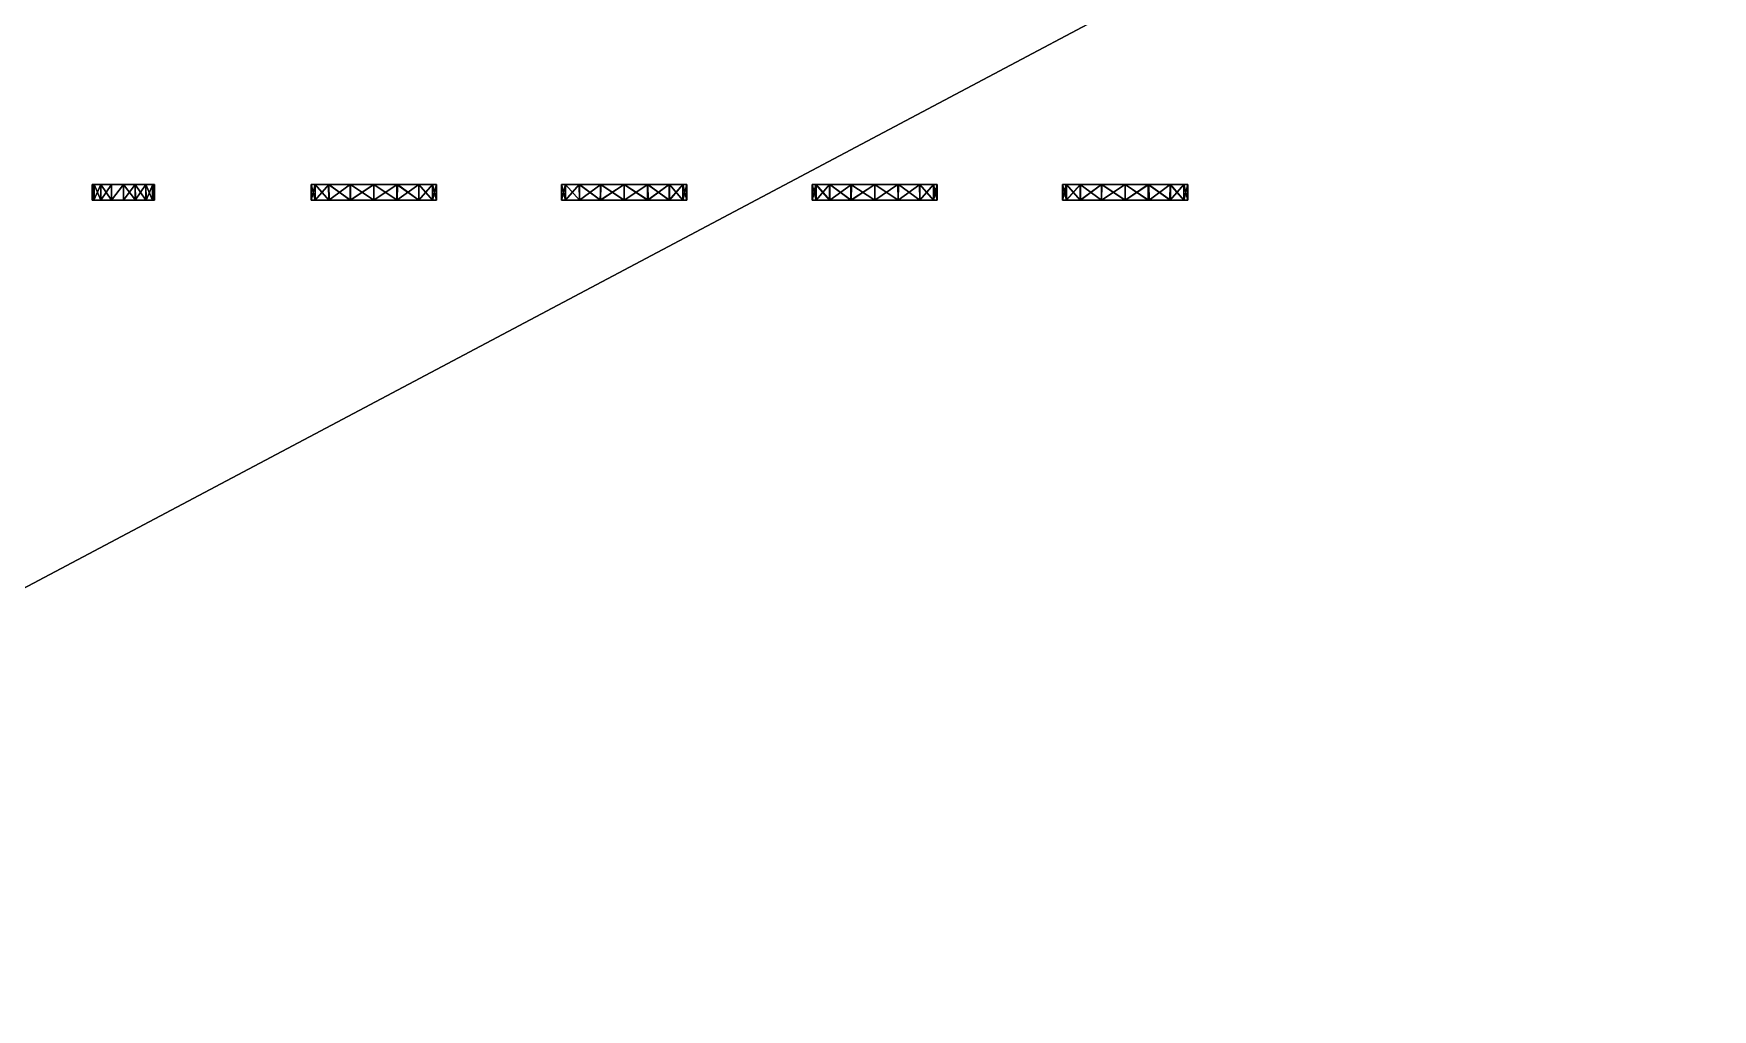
# Model space of a CAD drawing. Extents: x -648 to 272, y -784 to 528.
# Drawn here: x 80.3 to 187.5, y 403.3 to 465.7 of the extents above; entities that cross this region are included whole.
import ezdxf

# ---------------------------------------------------------------- set-up
doc = ezdxf.new("R2010")
doc.units = 0

msp = doc.modelspace()

# ---------------------------------------------------------------- meshes
at = {"layer": 'OBJECT001', "color": 50}
mesh = msp.add_polyface(dxfattribs=at)
corners = [(-256, -768, 376), (-256, 512, 376), (-256, 512, 384), (-256, -768, 384), (256, 512, 376), (256, -768, 376), (256, -768, 384), (256, 512, 384)]
mesh.append_faces([[corners[k] for k in face] for face in [(1, 3, 0), (5, 7, 4), (2, 6, 3), (0, 4, 1), (5, 3, 6), (1, 7, 2)]], dxfattribs={"vtx0": -1})
mesh.append_faces([[corners[k] for k in face] for face in [(1, 2, 3), (5, 6, 7), (2, 7, 6), (0, 5, 4), (5, 0, 3), (1, 4, 7)]], dxfattribs={"vtx2": -1})
at = {"layer": 'OBJECT030', "color": 50}
mesh = msp.add_polyface(dxfattribs=at)
corners = [(-264, 248), (-264, 248, -8), (-264, 528, -8), (-264, 528), (264, 528), (264, 528, -8), (264, 248, -8), (264, 248)]
mesh.append_faces([[corners[k] for k in face] for face in [(1, 3, 0), (5, 7, 4), (6, 0, 7), (2, 4, 3), (1, 5, 2), (3, 7, 0)]], dxfattribs={"vtx0": -1})
mesh.append_faces([[corners[k] for k in face] for face in [(1, 2, 3), (5, 6, 7), (6, 1, 0), (2, 5, 4), (1, 6, 5), (3, 4, 7)]], dxfattribs={"vtx2": -1})
at = {"layer": 'OBJECT048', "color": 50}
mesh = msp.add_polyface(dxfattribs=at)
corners = [(-272, 528, 384), (-272, -784, 384), (272, -784, 384), (272, 528, 384), (-272, -784, 392), (-272, 528, 392), (272, 528, 392), (272, -784, 392)]
mesh.append_faces([[corners[k] for k in face] for face in [(1, 3, 0), (5, 7, 4), (0, 4, 1), (2, 6, 3), (1, 7, 2), (3, 5, 0)]], dxfattribs={"vtx0": -1})
mesh.append_faces([[corners[k] for k in face] for face in [(1, 2, 3), (5, 6, 7), (0, 5, 4), (2, 7, 6), (1, 4, 7), (3, 6, 5)]], dxfattribs={"vtx2": -1})
at = {"layer": 'OBJECT126', "color": 50}
mesh = msp.add_polyface(dxfattribs=at)
corners = [(104.883759, 456, 19.936073), (104.871048, 455, 19.950642), (103.488197, 455, 21.161055), (103.481293, 456, 21.163652), (105.74691, 456, 18.074772), (105.749443, 455, 18.056412), (106, 456, 16), (106, 455, 16), (105.749886, 456, 13.940205), (105.750679, 455, 13.947236), (104.871773, 456, 12.049099), (104.873146, 455, 12.057376), (103.489395, 456, 10.839751), (103.475815, 455, 10.834948), (102, 456, 10.499324), (102, 455, 10.497313), (100.486206, 456, 10.846765), (100.510231, 455, 10.83892), (99.126465, 456, 12.03655), (99.122498, 455, 12.053205), (98.250313, 456, 13.930324), (98.248993, 455, 13.941258), (98, 456, 16), (98, 455, 16), (98.248894, 455, 18.045805), (98.251701, 456, 18.068928), (99.127945, 456, 19.963837), (99.1409, 455, 19.974815), (100.483688, 456, 21.153288), (100.485718, 455, 21.154671), (102, 455, 21.50074), (102, 456, 21.500799)]
mesh.append_faces([[corners[k] for k in face] for face in [(1, 3, 0), (0, 5, 1), (4, 7, 5), (9, 6, 8), (11, 8, 10), (10, 13, 11), (12, 15, 13), (17, 14, 16), (16, 19, 17), (18, 21, 19), (20, 23, 21), (25, 27, 24), (24, 22, 25), (26, 29, 27), (29, 31, 30), (1, 30, 2), (16, 20, 18), (2, 31, 3)]], dxfattribs={"vtx0": -1})
mesh.append_faces([[corners[k] for k in face] for face in [(1, 7, 9), (1, 9, 11), (1, 11, 13), (1, 13, 15), (1, 15, 17), (1, 17, 19), (1, 19, 21), (1, 21, 23), (1, 23, 24), (1, 24, 27), (1, 27, 29), (1, 29, 30), (16, 12, 10), (16, 10, 8), (16, 8, 6), (16, 6, 4), (16, 4, 0), (16, 0, 3), (16, 3, 31), (16, 31, 28), (16, 28, 26), (16, 26, 25), (16, 25, 22), (16, 22, 20)]], dxfattribs={"vtx0": -1, "vtx2": -1})
mesh.append_faces([[corners[k] for k in face] for face in [(1, 2, 3), (0, 4, 5), (4, 6, 7), (9, 7, 6), (11, 9, 8), (10, 12, 13), (12, 14, 15), (17, 15, 14), (16, 18, 19), (18, 20, 21), (20, 22, 23), (25, 26, 27), (24, 23, 22), (26, 28, 29), (29, 28, 31), (1, 5, 7), (16, 14, 12), (2, 30, 31)]], dxfattribs={"vtx2": -1})
at = {"layer": 'OBJECT127', "color": 50}
mesh = msp.add_polyface(dxfattribs=at)
corners = [(118, 455, 21.499495), (119.484375, 455, 21.160156), (120.890633, 455, 19.928244), (121.746185, 455, 18.07814), (122, 455, 16), (121.748993, 455, 13.933559), (120.880295, 455, 12.056223), (119.48806, 455, 10.83984), (118, 455, 10.500163), (116.482018, 455, 10.848817), (115.130325, 455, 12.032293), (114.250359, 455, 13.935756), (114, 455, 16), (114.251785, 455, 18.068506), (115.132698, 455, 19.970791), (116.470322, 455, 21.147766), (118, 456, 10.5), (119.488281, 456, 10.839844), (120.880859, 456, 12.054688), (121.74707, 456, 13.925781), (122, 456, 16.015625), (121.751953, 456, 18.054688), (120.875, 456, 19.949219), (119.496094, 456, 21.161133), (118, 456, 21.503742), (116.492943, 456, 21.157848), (115.123878, 456, 19.953207), (114.250923, 456, 18.0681), (114, 456, 16), (114.24884, 456, 13.943104), (115.122505, 456, 12.05328), (116.504395, 456, 10.843384)]
mesh.append_faces([[corners[k] for k in face] for face in [(1, 15, 0), (17, 31, 16), (0, 23, 1), (1, 22, 2), (21, 2, 22), (20, 3, 21), (19, 4, 20), (18, 5, 19), (17, 6, 18), (16, 7, 17), (31, 8, 16), (30, 9, 31), (10, 29, 11), (11, 28, 12), (13, 26, 14), (12, 27, 13), (14, 25, 15), (15, 24, 0)]], dxfattribs={"vtx0": -1})
mesh.append_faces([[corners[k] for k in face] for face in [(1, 3, 4), (1, 4, 5), (1, 5, 6), (1, 6, 7), (1, 7, 8), (1, 8, 9), (1, 9, 10), (1, 10, 11), (1, 11, 12), (1, 12, 13), (1, 13, 14), (1, 14, 15), (17, 19, 20), (17, 20, 21), (17, 21, 22), (17, 22, 23), (17, 23, 24), (17, 24, 25), (17, 25, 26), (17, 26, 27), (17, 27, 28), (17, 28, 29), (17, 29, 30), (17, 30, 31)]], dxfattribs={"vtx0": -1, "vtx2": -1})
mesh.append_faces([[corners[k] for k in face] for face in [(1, 2, 3), (17, 18, 19), (0, 24, 23), (1, 23, 22), (21, 3, 2), (20, 4, 3), (19, 5, 4), (18, 6, 5), (17, 7, 6), (16, 8, 7), (31, 9, 8), (30, 10, 9), (10, 30, 29), (11, 29, 28), (13, 27, 26), (12, 28, 27), (14, 26, 25), (15, 25, 24)]], dxfattribs={"vtx2": -1})
at = {"layer": 'OBJECT128', "color": 50}
mesh = msp.add_polyface(dxfattribs=at)
corners = [(130.248505, 455, 18.063847), (130.246307, 456, 18.047905), (131.126114, 456, 19.947845), (131.122665, 455, 19.951614), (130, 456, 16), (130, 455, 16), (132.499451, 456, 21.154053), (132.48468, 455, 21.147858), (134, 455, 21.499023), (134, 456, 21.501547), (135.490967, 455, 21.160179), (136.882858, 455, 19.941923), (137.74733, 455, 18.075661), (138, 455, 16), (137.74469, 455, 13.907712), (136.878616, 455, 12.042261), (135.508667, 455, 10.844786), (134, 455, 10.500314), (132.486267, 455, 10.848557), (131.124146, 455, 12.04158), (130.25087, 455, 13.929), (130.25029, 456, 13.934069), (131.129196, 456, 12.034495), (132.484695, 456, 10.847274), (134, 456, 10.499222), (135.51857, 456, 10.846519), (136.854034, 456, 12.013845), (137.752563, 456, 13.949219), (138, 456, 16), (137.75, 456, 18.058594), (136.878906, 456, 19.941406), (135.480469, 456, 21.165039)]
mesh.append_faces([[corners[k] for k in face] for face in [(1, 3, 0), (1, 5, 4), (2, 7, 3), (7, 9, 8), (0, 20, 5), (1, 6, 2), (8, 31, 10), (10, 30, 11), (11, 29, 12), (12, 28, 13), (13, 27, 14), (14, 26, 15), (15, 25, 16), (24, 16, 25), (23, 17, 24), (22, 18, 23), (21, 19, 22), (4, 20, 21)]], dxfattribs={"vtx0": -1})
mesh.append_faces([[corners[k] for k in face] for face in [(0, 7, 8), (0, 8, 10), (0, 10, 11), (0, 11, 12), (0, 12, 13), (0, 13, 14), (0, 14, 15), (0, 15, 16), (0, 16, 17), (0, 17, 18), (0, 18, 19), (0, 19, 20), (1, 21, 22), (1, 22, 23), (1, 23, 24), (1, 24, 25), (1, 25, 26), (1, 26, 27), (1, 27, 28), (1, 28, 29), (1, 29, 30), (1, 30, 31), (1, 31, 9), (1, 9, 6)]], dxfattribs={"vtx0": -1, "vtx2": -1})
mesh.append_faces([[corners[k] for k in face] for face in [(1, 2, 3), (1, 0, 5), (2, 6, 7), (7, 6, 9), (0, 3, 7), (1, 4, 21), (8, 9, 31), (10, 31, 30), (11, 30, 29), (12, 29, 28), (13, 28, 27), (14, 27, 26), (15, 26, 25), (24, 17, 16), (23, 18, 17), (22, 19, 18), (21, 20, 19), (4, 5, 20)]], dxfattribs={"vtx2": -1})
at = {"layer": 'OBJECT129', "color": 50}
mesh = msp.add_polyface(dxfattribs=at)
corners = [(150, 456, 10.498047), (151.488281, 456, 10.835938), (152.884766, 456, 12.0625), (153.746582, 456, 13.921875), (154, 456, 16), (153.751953, 456, 18.054688), (152.878906, 456, 19.941406), (151.476563, 456, 21.170898), (150, 456, 21.504721), (148.493378, 456, 21.153582), (147.127121, 456, 19.957172), (146.238846, 456, 18.042492), (146, 456, 16.039616), (146.248901, 456, 13.939972), (147.127151, 456, 12.042046), (148.491455, 456, 10.848328), (151.514801, 455, 21.15765), (150, 455, 21.50148), (152.879654, 455, 19.957977), (153.748505, 455, 18.078257), (154, 455, 16), (153.745132, 455, 13.910691), (152.901215, 455, 12.08744), (151.469711, 455, 10.835551), (150, 455, 10.500014), (148.490936, 455, 10.848143), (147.126129, 455, 12.043673), (146.249237, 455, 13.936749), (146, 455, 16.040867), (147.147324, 455, 19.974817), (146.233398, 455, 18), (148.490585, 455, 21.151035)]
mesh.append_faces([[corners[k] for k in face] for face in [(1, 15, 0), (7, 17, 8), (7, 18, 16), (5, 18, 6), (4, 19, 5), (3, 20, 4), (2, 21, 3), (1, 22, 2), (0, 23, 1), (15, 24, 0), (14, 25, 15), (13, 26, 14), (12, 27, 13), (10, 30, 11), (11, 28, 12), (9, 29, 10), (8, 31, 9), (16, 31, 17)]], dxfattribs={"vtx0": -1})
mesh.append_faces([[corners[k] for k in face] for face in [(1, 3, 4), (1, 4, 5), (1, 5, 6), (1, 6, 7), (1, 7, 8), (1, 8, 9), (1, 9, 10), (1, 10, 11), (1, 11, 12), (1, 12, 13), (1, 13, 14), (1, 14, 15), (16, 19, 20), (16, 20, 21), (16, 21, 22), (16, 22, 23), (16, 23, 24), (16, 24, 25), (16, 25, 26), (16, 26, 27), (16, 27, 28), (16, 28, 30), (16, 30, 29), (16, 29, 31)]], dxfattribs={"vtx0": -1, "vtx2": -1})
mesh.append_faces([[corners[k] for k in face] for face in [(1, 2, 3), (7, 16, 17), (7, 6, 18), (5, 19, 18), (4, 20, 19), (3, 21, 20), (2, 22, 21), (1, 23, 22), (0, 24, 23), (15, 25, 24), (14, 26, 25), (13, 27, 26), (12, 28, 27), (10, 29, 30), (11, 30, 28), (9, 31, 29), (8, 17, 31), (16, 18, 19)]], dxfattribs={"vtx2": -1})
at = {"layer": 'OBJECT130', "color": 50}
mesh = msp.add_polyface(dxfattribs=at)
corners = [(150, 455, 37.499928), (151.539063, 455, 37.145508), (152.859116, 455, 36), (153.753815, 455, 34.058952), (154, 455, 32.033184), (153.747986, 455, 29.941795), (152.878677, 455, 28.062227), (151.481934, 455, 26.840408), (150, 455, 26.501501), (148.483963, 455, 26.848627), (147.131882, 455, 28.032198), (146.249329, 455, 29.939007), (146, 455, 32), (146.249847, 455, 34.068104), (147.128159, 455, 35.962025), (148.491791, 455, 37.158104), (148.5, 456, 26.842773), (150, 456, 26.499023), (151.476563, 456, 26.835938), (152.890625, 456, 28.074219), (153.75293, 456, 29.941406), (154, 456, 32), (153.748047, 456, 34.074219), (152.871094, 456, 35.96875), (151.511719, 456, 37.155273), (150, 456, 37.500645), (148.477524, 456, 37.152863), (147.137253, 456, 35.97728), (146.249496, 456, 34.063004), (146, 456, 32), (146.249863, 456, 29.93438), (147.122742, 456, 28.048485)]
mesh.append_faces([[corners[k] for k in face] for face in [(1, 15, 0), (17, 31, 16), (0, 24, 1), (1, 23, 2), (22, 2, 23), (21, 3, 22), (20, 4, 21), (19, 5, 20), (18, 6, 19), (17, 7, 18), (16, 8, 17), (31, 9, 16), (10, 30, 11), (11, 29, 12), (13, 27, 14), (12, 28, 13), (14, 26, 15), (15, 25, 0)]], dxfattribs={"vtx0": -1})
mesh.append_faces([[corners[k] for k in face] for face in [(1, 3, 4), (1, 4, 5), (1, 5, 6), (1, 6, 7), (1, 7, 8), (1, 8, 9), (1, 9, 10), (1, 10, 11), (1, 11, 12), (1, 12, 13), (1, 13, 14), (1, 14, 15), (17, 19, 20), (17, 20, 21), (17, 21, 22), (17, 22, 23), (17, 23, 24), (17, 24, 25), (17, 25, 26), (17, 26, 27), (17, 27, 28), (17, 28, 29), (17, 29, 30), (17, 30, 31)]], dxfattribs={"vtx0": -1, "vtx2": -1})
mesh.append_faces([[corners[k] for k in face] for face in [(1, 2, 3), (17, 18, 19), (0, 25, 24), (1, 24, 23), (22, 3, 2), (21, 4, 3), (20, 5, 4), (19, 6, 5), (18, 7, 6), (17, 8, 7), (16, 9, 8), (31, 10, 9), (10, 31, 30), (11, 30, 29), (13, 28, 27), (12, 29, 28), (14, 27, 26), (15, 26, 25)]], dxfattribs={"vtx2": -1})
at = {"layer": 'OBJECT131', "color": 50}
mesh = msp.add_polyface(dxfattribs=at)
corners = [(135.495087, 456, 26.839827), (134, 456, 26.499222), (134, 455, 26.499907), (135.502823, 455, 26.842339), (132.524612, 456, 26.840113), (132.485535, 455, 26.849758), (131.109787, 456, 28.077766), (131.126251, 455, 28.038763), (130.25032, 456, 29.938713), (130.250854, 455, 29.934166), (130, 456, 32), (130, 455, 32), (130.251709, 455, 34.078651), (130.247513, 456, 34.04377), (131.132568, 456, 35.951767), (131.118225, 455, 35.946693), (132.508194, 456, 37.156288), (132.503937, 455, 37.160038), (134, 455, 37.500977), (134, 456, 37.496952), (135.498367, 455, 37.153728), (136.88298, 455, 35.941402), (137.752533, 455, 34.058578), (138, 455, 32), (137.748718, 455, 29.935137), (136.871658, 455, 28.039677), (136.881134, 456, 28.052214), (137.749924, 456, 29.92984), (138, 456, 32), (137.753326, 456, 34.050625), (136.881134, 456, 35.939163), (135.494064, 456, 37.153637)]
mesh.append_faces([[corners[k] for k in face] for face in [(1, 3, 0), (1, 5, 2), (7, 4, 6), (6, 9, 7), (8, 11, 9), (13, 15, 12), (10, 12, 11), (14, 17, 15), (17, 19, 18), (2, 25, 3), (13, 16, 14), (19, 20, 18), (30, 20, 31), (21, 29, 22), (22, 28, 23), (23, 27, 24), (24, 26, 25), (3, 26, 0)]], dxfattribs={"vtx0": -1})
mesh.append_faces([[corners[k] for k in face] for face in [(2, 7, 9), (2, 9, 11), (2, 11, 12), (2, 12, 15), (2, 15, 17), (2, 17, 18), (2, 18, 20), (2, 20, 21), (2, 21, 22), (2, 22, 23), (2, 23, 24), (2, 24, 25), (13, 8, 6), (13, 6, 4), (13, 4, 1), (13, 1, 0), (13, 0, 26), (13, 26, 27), (13, 27, 28), (13, 28, 29), (13, 29, 30), (13, 30, 31), (13, 31, 19), (13, 19, 16)]], dxfattribs={"vtx0": -1, "vtx2": -1})
mesh.append_faces([[corners[k] for k in face] for face in [(1, 2, 3), (1, 4, 5), (7, 5, 4), (6, 8, 9), (8, 10, 11), (13, 14, 15), (10, 13, 12), (14, 16, 17), (17, 16, 19), (2, 5, 7), (13, 10, 8), (19, 31, 20), (30, 21, 20), (21, 30, 29), (22, 29, 28), (23, 28, 27), (24, 27, 26), (3, 25, 26)]], dxfattribs={"vtx2": -1})
at = {"layer": 'OBJECT132', "color": 50}
mesh = msp.add_polyface(dxfattribs=at)
corners = [(118, 455, 37.503464), (119.496094, 455, 37.164063), (120.866341, 455, 35.962315), (121.746635, 455, 34.061127), (122, 455, 31.971394), (121.75322, 455, 29.947521), (120.858696, 455, 28.013687), (119.523788, 455, 26.844484), (118, 455, 26.498426), (116.480408, 455, 26.850866), (115.146309, 455, 28.018585), (114.244949, 455, 29.967411), (114, 455, 32), (114.248604, 455, 34.056408), (115.131798, 455, 35.965584), (116.491623, 455, 37.158226), (118, 456, 26.501953), (119.511719, 456, 26.847656), (120.863281, 456, 28.03125), (121.750977, 456, 29.949219), (122, 456, 32), (121.748047, 456, 34.070313), (120.875, 456, 35.957031), (119.496094, 456, 37.163086), (118, 456, 37.500992), (116.502075, 456, 37.156643), (115.116104, 456, 35.941074), (114.249779, 456, 34.068352), (114, 456, 32), (114.248466, 456, 29.942495), (115.130501, 456, 28.035473), (116.483887, 456, 26.850891)]
mesh.append_faces([[corners[k] for k in face] for face in [(1, 15, 0), (17, 31, 16), (0, 23, 1), (1, 22, 2), (21, 2, 22), (20, 3, 21), (19, 4, 20), (18, 5, 19), (17, 6, 18), (16, 7, 17), (31, 8, 16), (30, 9, 31), (10, 29, 11), (11, 28, 12), (13, 26, 14), (12, 27, 13), (14, 25, 15), (15, 24, 0)]], dxfattribs={"vtx0": -1})
mesh.append_faces([[corners[k] for k in face] for face in [(1, 3, 4), (1, 4, 5), (1, 5, 6), (1, 6, 7), (1, 7, 8), (1, 8, 9), (1, 9, 10), (1, 10, 11), (1, 11, 12), (1, 12, 13), (1, 13, 14), (1, 14, 15), (17, 19, 20), (17, 20, 21), (17, 21, 22), (17, 22, 23), (17, 23, 24), (17, 24, 25), (17, 25, 26), (17, 26, 27), (17, 27, 28), (17, 28, 29), (17, 29, 30), (17, 30, 31)]], dxfattribs={"vtx0": -1, "vtx2": -1})
mesh.append_faces([[corners[k] for k in face] for face in [(1, 2, 3), (17, 18, 19), (0, 24, 23), (1, 23, 22), (21, 3, 2), (20, 4, 3), (19, 5, 4), (18, 6, 5), (17, 7, 6), (16, 8, 7), (31, 9, 8), (30, 10, 9), (10, 30, 29), (11, 29, 28), (13, 27, 26), (12, 28, 27), (14, 26, 25), (15, 25, 24)]], dxfattribs={"vtx2": -1})
at = {"layer": 'OBJECT133', "color": 50}
mesh = msp.add_polyface(dxfattribs=at)
corners = [(98, 456, 32), (98.249306, 456, 34.057007), (98.250053, 455, 34.058929), (98, 455, 32), (99.132866, 456, 35.966236), (100.489151, 456, 37.15377), (100.504448, 455, 37.156204), (99.1241, 455, 35.947601), (102, 455, 37.5), (102, 456, 37.501122), (103.477654, 455, 37.163948), (104.874947, 455, 35.945354), (105.752625, 455, 34.045551), (106, 455, 32), (105.747932, 455, 29.936914), (104.870506, 455, 28.038673), (103.502914, 455, 26.842632), (102, 455, 26.497023), (100.511131, 455, 26.83721), (99.126595, 455, 28.04883), (98.250237, 455, 29.93955), (98.251678, 456, 29.919537), (99.110741, 456, 28.066126), (100.512474, 456, 26.83946), (102, 456, 26.499565), (103.503845, 456, 26.845375), (104.875755, 456, 28.045195), (105.748535, 456, 29.933594), (106, 456, 32), (105.75, 456, 34.066406), (104.875, 456, 35.960938), (103.492188, 456, 37.164063)]
mesh.append_faces([[corners[k] for k in face] for face in [(1, 3, 0), (5, 7, 4), (6, 9, 8), (2, 20, 3), (0, 4, 1), (8, 31, 10), (10, 30, 11), (11, 29, 12), (12, 28, 13), (13, 27, 14), (14, 26, 15), (15, 25, 16), (24, 16, 25), (23, 17, 24), (22, 18, 23), (21, 19, 22), (0, 20, 21), (1, 7, 2)]], dxfattribs={"vtx0": -1})
mesh.append_faces([[corners[k] for k in face] for face in [(2, 6, 8), (2, 8, 10), (2, 10, 11), (2, 11, 12), (2, 12, 13), (2, 13, 14), (2, 14, 15), (2, 15, 16), (2, 16, 17), (2, 17, 18), (2, 18, 19), (2, 19, 20), (0, 22, 23), (0, 23, 24), (0, 24, 25), (0, 25, 26), (0, 26, 27), (0, 27, 28), (0, 28, 29), (0, 29, 30), (0, 30, 31), (0, 31, 9), (0, 9, 5), (0, 5, 4)]], dxfattribs={"vtx0": -1, "vtx2": -1})
mesh.append_faces([[corners[k] for k in face] for face in [(1, 2, 3), (5, 6, 7), (6, 5, 9), (2, 7, 6), (0, 21, 22), (8, 9, 31), (10, 31, 30), (11, 30, 29), (12, 29, 28), (13, 28, 27), (14, 27, 26), (15, 26, 25), (24, 17, 16), (23, 18, 17), (22, 19, 18), (21, 20, 19), (0, 3, 20), (1, 4, 7)]], dxfattribs={"vtx2": -1})
at = {"layer": 'OBJECT134', "color": 50}
mesh = msp.add_polyface(dxfattribs=at)
corners = [(87.439568, 456, 33.439873), (87.433479, 455, 33.448193), (86.769005, 455, 33.869839), (86.759491, 456, 33.871422), (87.872459, 456, 32.757046), (87.873245, 455, 32.754604), (88, 456, 32), (88, 455, 31.989212), (87.876511, 456, 31.252768), (87.877258, 455, 31.241938), (87.437431, 456, 30.561197), (87.452591, 455, 30.573061), (86.751511, 456, 30.125319), (86.745346, 455, 30.123598), (86, 456, 30), (86, 455, 30), (85.251152, 456, 30.124815), (85.247002, 455, 30.127186), (84.56192, 456, 30.563156), (84.564651, 455, 30.561146), (84.121765, 456, 31.252514), (84.124542, 455, 31.250423), (84, 456, 32), (84, 455, 32), (84.567604, 456, 33.44059), (84.566338, 455, 33.437466), (84.127594, 455, 32.75425), (84.12812, 456, 32.756214), (85.24881, 456, 33.873768), (85.25238, 455, 33.873711), (86, 455, 34), (86, 456, 34)]
mesh.append_faces([[corners[k] for k in face] for face in [(1, 3, 0), (0, 5, 1), (4, 7, 5), (6, 9, 7), (11, 8, 10), (10, 13, 11), (12, 15, 13), (14, 17, 15), (16, 19, 17), (21, 18, 20), (20, 23, 21), (25, 27, 24), (26, 22, 27), (24, 29, 25), (29, 31, 30), (1, 30, 2), (14, 18, 16), (2, 31, 3)]], dxfattribs={"vtx0": -1})
mesh.append_faces([[corners[k] for k in face] for face in [(1, 7, 9), (1, 9, 11), (1, 11, 13), (1, 13, 15), (1, 15, 17), (1, 17, 19), (1, 19, 21), (1, 21, 23), (1, 23, 26), (1, 26, 25), (1, 25, 29), (1, 29, 30), (14, 10, 8), (14, 8, 6), (14, 6, 4), (14, 4, 0), (14, 0, 3), (14, 3, 31), (14, 31, 28), (14, 28, 24), (14, 24, 27), (14, 27, 22), (14, 22, 20), (14, 20, 18)]], dxfattribs={"vtx0": -1, "vtx2": -1})
mesh.append_faces([[corners[k] for k in face] for face in [(1, 2, 3), (0, 4, 5), (4, 6, 7), (6, 8, 9), (11, 9, 8), (10, 12, 13), (12, 14, 15), (14, 16, 17), (16, 18, 19), (21, 19, 18), (20, 22, 23), (25, 26, 27), (26, 23, 22), (24, 28, 29), (29, 28, 31), (1, 5, 7), (14, 12, 10), (2, 30, 31)]], dxfattribs={"vtx2": -1})

doc.saveas('drawing.dxf')
